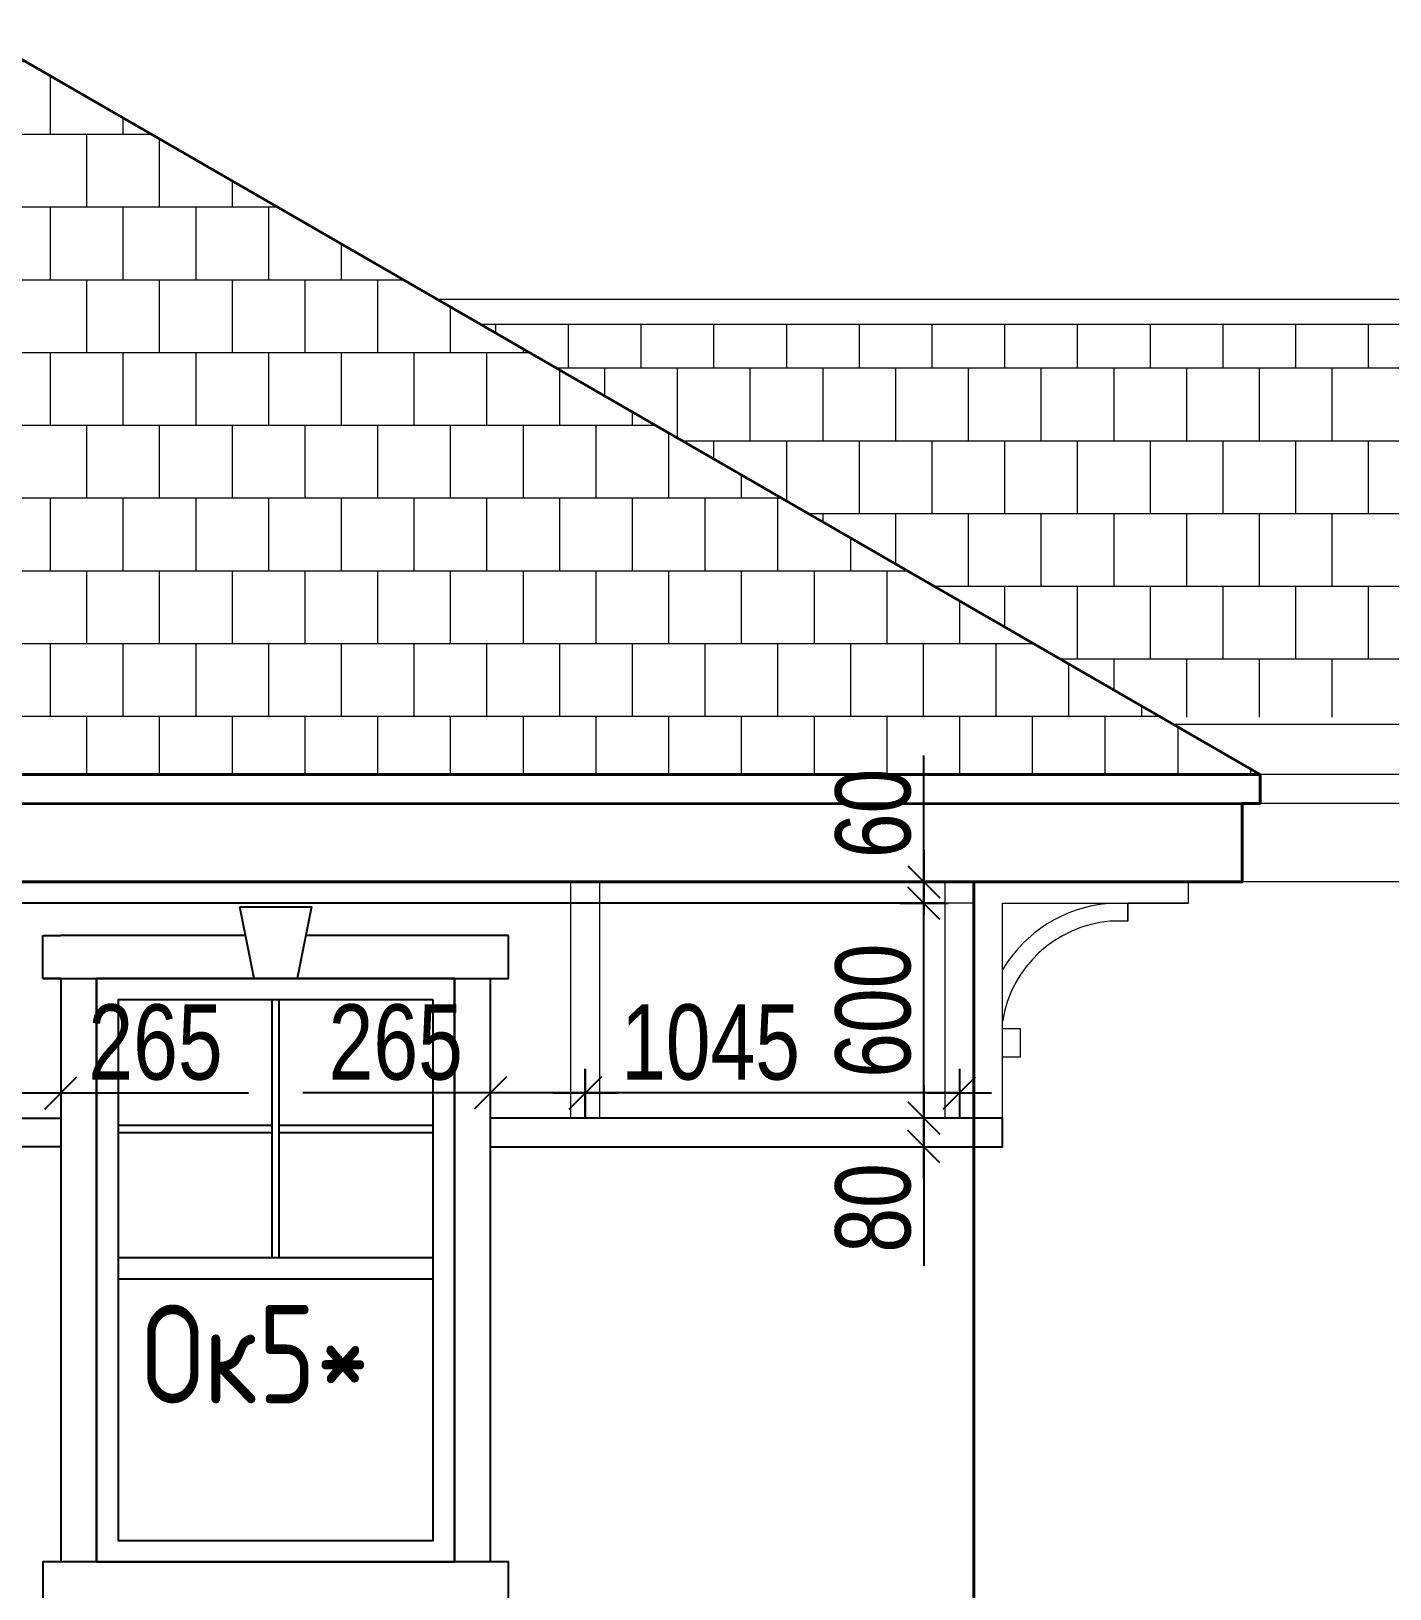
# Model space of a CAD drawing. Extents: x -12289450 to -10763036, y -7834513 to -6150123.
# Drawn here: x -11129049 to -11125254, y -7703696 to -7699345 of the extents above; entities that cross this region are included whole.
import ezdxf

# ---------------------------------------------------------------- set-up
doc = ezdxf.new("R2010")
doc.units = 0
doc.header["$LTSCALE"] = 25
doc.header["$PDMODE"] = 35
doc.layers.get('DefPoints').update_dxf_attribs({"color": 10, "lineweight": 30})
for name, color, linetype, lineweight in [('- Спрятан_Ном_пера__41', 7, 'Continuous', 9), ('RAZMER', 7, 'Continuous', 9), ('Двери демонтаж', 15, 'Continuous', 9), ('СТЕНЫ', 5, 'Continuous', 40)]:
    doc.layers.add(name, color=color, linetype=linetype, lineweight=lineweight)
for name, color, linetype in [('005-РАЗМЕРЫ', 252, 'Continuous'), ('008-ШТРИХОВКА', 252, 'Continuous'), ('Annotation - Text', 7, 'Continuous'), ('Крыши', 7, 'Continuous')]:
    doc.layers.add(name, color=color, linetype=linetype)
doc.styles.add('GOST 2.304', font='cs_gost2304.shx')
doc.styles.add('TXT0', font='txt', dxfattribs={"width": 0.8})
doc.dimstyles.new('Копия(5) РАЗМЕРЫ', dxfattribs={"dimscale": 30, "dimtxt": 7, "dimasz": 0.15, "dimexe": 0, "dimexo": 0, "dimgap": 1.2, "dimtad": 1, "dimdec": 0, "dimzin": 0, "dimdsep": 46, "dimtxsty": 'TXT0', "dimblk1": 'A8MITTA', "dimblk2": 'A8MITTA', "dimsah": 1, "dimcen": 2, "dimse1": 1, "dimse2": 1, "dimadec": 0, "dimazin": 0, "dimtp": 6, "dimtm": 6, "dimtfac": 1, "dimtdec": 0, "dimtofl": 0, "dimtmove": 0, "dimatfit": 3, "dimldrblk": 'A8MITTA', "dimfxl": 0, "dimtolj": 1, "dimtzin": 0, "dimarcsym": 0})

# ---------------------------------------------------------------- blocks, each defined once
blk = doc.blocks.new('A8MITTA', base_point=(3180, 3140))
for p, q in [((3180, 3155), (3180, 3125)), ((3170, 3130), (3190, 3150)), ((3160, 3140), (3200, 3140))]:
    blk.add_line(p, q)
blk = doc.blocks.new('*D1209')
at = {"layer": '005-РАЗМЕРЫ', "color": 0, "lineweight": -2, "ltscale": 4, "transparency": 16777216}
for p, q in [((-11126555.2, -7702376.2), (-11126555.2, -7702371.7)), ((-11126555.2, -7702465.2), (-11126555.2, -7702793.7))]:
    blk.add_line(p, q, dxfattribs=at)
at = {"layer": 'DefPoints', "color": 0, "ltscale": 4, "transparency": 16777216}
for p in [(-11126558.9, -7702380.7), (-11126555.2, -7702380.7), (-11126558.9, -7702460.7)]:
    blk.add_point(p, dxfattribs=at)
at = {"layer": '005-РАЗМЕРЫ', "color": 0, "lineweight": -2, "ltscale": 4, "transparency": 16777216, "xscale": 4.5, "yscale": 4.5, "zscale": 4.5}
for p, rotation in [((-11126555.2, -7702380.7), 270), ((-11126555.2, -7702460.7), 90)]:
    blk.add_blockref('A8MITTA', p, dxfattribs=dict(at, rotation=rotation))
at = {"layer": '005-РАЗМЕРЫ', "color": 0, "lineweight": 25, "ltscale": 4, "transparency": 16777216, "insert": (-11126696.2, -7702631.7), "char_height": 210, "attachment_point": 5, "rotation": 90, "style": 'TXT0'}
blk.add_mtext('\\A1;80', dxfattribs=at)
blk = doc.blocks.new('*D1210')
at = {"layer": '005-РАЗМЕРЫ', "color": 0, "lineweight": -2, "ltscale": 4, "transparency": 16777216}
blk.add_line((-11126555.2, -7702376.2), (-11126555.2, -7701785.2), dxfattribs=at)
at = {"layer": 'DefPoints', "color": 0, "ltscale": 4, "transparency": 16777216}
for p in [(-11126555.2, -7701780.7), (-11126459.4, -7701780.7), (-11126459.4, -7702380.7)]:
    blk.add_point(p, dxfattribs=at)
at = {"layer": '005-РАЗМЕРЫ', "color": 0, "lineweight": -2, "ltscale": 4, "transparency": 16777216, "xscale": 4.5, "yscale": 4.5, "zscale": 4.5}
for p, rotation in [((-11126555.2, -7701780.7), 90), ((-11126555.2, -7702380.7), 270)]:
    blk.add_blockref('A8MITTA', p, dxfattribs=dict(at, rotation=rotation))
at = {"layer": '005-РАЗМЕРЫ', "color": 0, "lineweight": 25, "ltscale": 4, "transparency": 16777216, "insert": (-11126696.2, -7702080.7), "char_height": 210, "attachment_point": 5, "rotation": 90, "style": 'TXT0'}
blk.add_mtext('\\A1;600', dxfattribs=at)
blk = doc.blocks.new('*D1208')
at = {"layer": '005-РАЗМЕРЫ', "color": 0, "lineweight": -2, "ltscale": 4, "transparency": 16777216}
for p, q in [((-11126555.2, -7701716.2), (-11126555.2, -7701367.7)), ((-11126555.2, -7701785.2), (-11126555.2, -7701789.7))]:
    blk.add_line(p, q, dxfattribs=at)
at = {"layer": 'DefPoints', "color": 0, "ltscale": 4, "transparency": 16777216}
for p in [(-11126558.9, -7701720.7), (-11126558.9, -7701780.7), (-11126555.2, -7701780.7)]:
    blk.add_point(p, dxfattribs=at)
at = {"layer": '005-РАЗМЕРЫ', "color": 0, "lineweight": -2, "ltscale": 4, "transparency": 16777216, "xscale": 4.5, "yscale": 4.5, "zscale": 4.5}
for p, rotation in [((-11126555.2, -7701720.7), 270), ((-11126555.2, -7701780.7), 90)]:
    blk.add_blockref('A8MITTA', p, dxfattribs=dict(at, rotation=rotation))
at = {"layer": '005-РАЗМЕРЫ', "color": 0, "lineweight": 25, "ltscale": 4, "transparency": 16777216, "insert": (-11126696.2, -7701529.7), "char_height": 210, "attachment_point": 5, "rotation": 90, "style": 'TXT0'}
blk.add_mtext('\\A1;60', dxfattribs=at)
blk = doc.blocks.new('*D1211')
at = {"layer": '005-РАЗМЕРЫ', "color": 0, "lineweight": -2, "ltscale": 4, "transparency": 16777216}
blk.add_line((-11126460.4, -7702310.6), (-11127496.4, -7702310.6), dxfattribs=at)
at = {"layer": 'DefPoints', "color": 0, "ltscale": 4, "transparency": 16777216}
for p in [(-11127500.9, -7702310.6), (-11127500.9, -7702380.7), (-11126455.9, -7702380.7)]:
    blk.add_point(p, dxfattribs=at)
at = {"layer": '005-РАЗМЕРЫ', "color": 0, "lineweight": -2, "ltscale": 4, "transparency": 16777216, "xscale": 4.5, "yscale": 4.5, "zscale": 4.5, "rotation": 180}
blk.add_blockref('A8MITTA', (-11127500.9, -7702310.6), dxfattribs=at)
at = {"layer": '005-РАЗМЕРЫ', "color": 0, "lineweight": -2, "ltscale": 4, "transparency": 16777216, "xscale": 4.5, "yscale": 4.5, "zscale": 4.5}
blk.add_blockref('A8MITTA', (-11126455.9, -7702310.6), dxfattribs=at)
at = {"layer": '005-РАЗМЕРЫ', "color": 0, "lineweight": 25, "ltscale": 4, "transparency": 16777216, "insert": (-11127151.2, -7702169.6), "char_height": 210, "attachment_point": 5, "style": 'TXT0'}
blk.add_mtext('\\A1;1045', dxfattribs=at)
blk = doc.blocks.new('*D1212')
at = {"layer": '005-РАЗМЕРЫ', "color": 0, "lineweight": -2, "ltscale": 4, "transparency": 16777216}
for p, q in [((-11127765.9, -7702310.6), (-11128290.4, -7702310.6)), ((-11127505.4, -7702310.6), (-11127761.4, -7702310.6))]:
    blk.add_line(p, q, dxfattribs=at)
at = {"layer": 'DefPoints', "color": 0, "ltscale": 4, "transparency": 16777216}
for p in [(-11127765.9, -7702310.6), (-11127765.9, -7702380.7), (-11127500.9, -7702380.7)]:
    blk.add_point(p, dxfattribs=at)
at = {"layer": '005-РАЗМЕРЫ', "color": 0, "lineweight": -2, "ltscale": 4, "transparency": 16777216, "xscale": 4.5, "yscale": 4.5, "zscale": 4.5, "rotation": 180}
blk.add_blockref('A8MITTA', (-11127765.9, -7702310.6), dxfattribs=at)
at = {"layer": '005-РАЗМЕРЫ', "color": 0, "lineweight": -2, "ltscale": 4, "transparency": 16777216, "xscale": 4.5, "yscale": 4.5, "zscale": 4.5}
blk.add_blockref('A8MITTA', (-11127500.9, -7702310.6), dxfattribs=at)
at = {"layer": '005-РАЗМЕРЫ', "color": 0, "lineweight": 25, "ltscale": 4, "transparency": 16777216, "insert": (-11128030.4, -7702169.6), "char_height": 210, "attachment_point": 5, "style": 'TXT0'}
blk.add_mtext('\\A1;265', dxfattribs=at)
blk = doc.blocks.new('*D1214')
at = {"layer": '005-РАЗМЕРЫ', "color": 0, "lineweight": -2, "ltscale": 4, "transparency": 16777216}
for p, q in [((-11129226.4, -7702310.6), (-11128970.4, -7702310.6)), ((-11128965.9, -7702310.6), (-11128441.4, -7702310.6))]:
    blk.add_line(p, q, dxfattribs=at)
at = {"layer": 'DefPoints', "color": 0, "ltscale": 4, "transparency": 16777216}
for p in [(-11128965.9, -7702310.6), (-11129230.9, -7702380.7), (-11128965.9, -7702380.7)]:
    blk.add_point(p, dxfattribs=at)
at = {"layer": '005-РАЗМЕРЫ', "color": 0, "lineweight": -2, "ltscale": 4, "transparency": 16777216, "xscale": 4.5, "yscale": 4.5, "zscale": 4.5, "rotation": 180}
blk.add_blockref('A8MITTA', (-11129230.9, -7702310.6), dxfattribs=at)
at = {"layer": '005-РАЗМЕРЫ', "color": 0, "lineweight": -2, "ltscale": 4, "transparency": 16777216, "xscale": 4.5, "yscale": 4.5, "zscale": 4.5}
blk.add_blockref('A8MITTA', (-11128965.9, -7702310.6), dxfattribs=at)
at = {"layer": '005-РАЗМЕРЫ', "color": 0, "lineweight": 25, "ltscale": 4, "transparency": 16777216, "insert": (-11128701.4, -7702169.6), "char_height": 210, "attachment_point": 5, "style": 'TXT0'}
blk.add_mtext('\\A1;265', dxfattribs=at)

msp = doc.modelspace()

# ---------------------------------------------------------------- hatches: boundary and pattern name
at = {"layer": '008-ШТРИХОВКА', "lineweight": 18, "ltscale": 3}
h = msp.add_hatch(dxfattribs=at)
h.set_pattern_fill('AR-B88', color=256)
h.set_pattern_definition([(0, (-57541.28, -161115.81), (0, 203.2), []), (90, (-57541.28, -161115.81), (-101.6, 203.2), [203.2, -203.2])])
h.paths.add_polyline_path([(-11131705.9, -7698630.7), (-11131706.2, -7698171.6), (-11131752.1, -7698150.7), (-11131517.4, -7698015.2), (-11125615.9, -7701420.7), (-11137415.9, -7701420.7), (-11132275.9, -7698453.1), (-11132275.9, -7698500.7), (-11132225.9, -7698500.7), (-11132225.9, -7698860.7), (-11132225.9, -7698980.7), (-11132225.9, -7699536.3), (-11132326.3, -7699536.3), (-11132326.3, -7700177.4), (-11131605.5, -7700177.4), (-11131605.5, -7699536.3), (-11131705.9, -7699536.3)])
at = {"layer": '008-ШТРИХОВКА', "lineweight": 9, "ltscale": 3}
h = msp.add_hatch(dxfattribs=at)
h.set_pattern_fill('AR-B88', color=256)
h.set_pattern_definition([(0, (-58939.35, -160955.81), (0, 203.2), []), (90, (-58939.35, -160955.81), (-101.6, 203.2), [203.2, -203.2])])
h.paths.add_polyline_path([(-11125893, -7701260.7), (-11127794.7, -7700162.8), (-11124217.8, -7700162.8), (-11124217.8, -7701260.7)])

# ---------------------------------------------------------------- linework, layer by layer
at = {"layer": '- Спрятан_Ном_пера__41', "linetype": 'Continuous'}
for p, q in [((-11127794.7, -7700162.8), (-11124217.8, -7700162.8)), ((-11125858.4, -7701280.7), (-11124217.8, -7701280.7))]:
    msp.add_line(p, q, dxfattribs=at)
at = {"layer": 'RAZMER', "lineweight": 25, "ltscale": 4}
for p, q in [((-11129015.9, -7701990.7), (-11129015.9, -7701870.7)), ((-11129015.9, -7701870.7), (-11128965.9, -7701870.7)), ((-11128451.2, -7701870.7), (-11128965.9, -7701870.7)), ((-11127715.9, -7701870.7), (-11128280.6, -7701870.7)), ((-11127715.9, -7701870.7), (-11127765.9, -7701870.7)), ((-11127715.9, -7701990.7), (-11127715.9, -7701870.7)), ((-11129015.9, -7701990.7), (-11127715.9, -7701990.7)), ((-11128965.9, -7701990.7), (-11129015.9, -7701990.7)), ((-11128965.9, -7701990.7), (-11128965.9, -7703620.7)), ((-11127765.9, -7703620.7), (-11127765.9, -7701990.7)), ((-11134155.9, -7702380.7), (-11128965.9, -7702380.7)), ((-11128965.9, -7702460.7), (-11134155.9, -7702460.7))]:
    msp.add_line(p, q, dxfattribs=at)
for points in [[(-11126495.9, -7701780.7), (-11138115.9, -7701780.7)], [(-11128465.9, -7701790.7), (-11128265.9, -7701790.7), (-11128305.9, -7701990.7), (-11128425.9, -7701990.7), (-11128465.9, -7701790.7)], [(-11127765.9, -7702460.7), (-11126335.9, -7702460.7), (-11126335.9, -7702380.7), (-11127765.9, -7702380.7)], [(-11127865.9, -7703620.7), (-11129015.9, -7703620.7), (-11129015.9, -7703770.7), (-11127865.9, -7703770.7), (-11127715.9, -7703770.7), (-11127715.9, -7703620.7), (-11127865.9, -7703620.7)]]:
    msp.add_lwpolyline(points, dxfattribs=at)
at = {"layer": 'Двери демонтаж', "lineweight": 30, "ltscale": 50}
msp.add_lwpolyline([(-11127865.9, -7701990.7), (-11128865.9, -7701990.7), (-11128865.9, -7703620.7), (-11127865.9, -7703620.7)], close=True, dxfattribs=at)
at = {"layer": 'Двери демонтаж', "lineweight": 25, "ltscale": 50}
msp.add_lwpolyline([(-11127925.9, -7702050.7), (-11128805.9, -7702050.7), (-11128805.9, -7703560.7), (-11127925.9, -7703560.7)], close=True, dxfattribs=at)
for points in [[(-11128375.9, -7702770.7), (-11128375.9, -7702050.7)], [(-11128355.9, -7702770.7), (-11128355.9, -7702050.7)], [(-11128805.9, -7702400.7), (-11128375.9, -7702400.7)], [(-11128355.9, -7702400.7), (-11127925.9, -7702400.7)], [(-11128805.9, -7702420.7), (-11128375.9, -7702420.7)], [(-11128355.9, -7702420.7), (-11127925.9, -7702420.7)], [(-11127925.9, -7702770.7), (-11128805.9, -7702770.7)], [(-11127925.9, -7702830.7), (-11128805.9, -7702830.7)]]:
    msp.add_lwpolyline(points, dxfattribs=at)
at = {"layer": 'Крыши', "lineweight": 35, "ltscale": 3}
msp.add_line((-11131515.9, -7698014.4), (-11125615.9, -7701420.7), dxfattribs=at)
at = {"layer": 'Крыши', "lineweight": 15, "ltscale": 3}
msp.add_line((-11127915.9, -7700092.8), (-11124115.9, -7700092.8), dxfattribs=at)
at = {"layer": 'Крыши', "lineweight": 5, "ltscale": 3}
for p, q in [((-11126335.9, -7701720.7), (-11126415.9, -7701720.7)), ((-11126415.9, -7701720.7), (-11126415.9, -7702380.7)), ((-11126335.9, -7702380.7), (-11126335.9, -7701780.7)), ((-11126415.9, -7702380.7), (-11126335.9, -7702380.7))]:
    msp.add_line(p, q, dxfattribs=at)
at = {"layer": 'Крыши', "lineweight": 40, "ltscale": 3}
for points in [[(-11138915.9, -7701420.7), (-11138915.9, -7701501.6), (-11138865.9, -7701501.6), (-11138865.9, -7701720.7), (-11125665.9, -7701720.7)], [(-11125615.9, -7701420.7), (-11138915.9, -7701420.7)], [(-11125615.9, -7701420.7), (-11125615.9, -7701501.6), (-11125665.9, -7701501.6), (-11125665.9, -7701720.7), (-11126415.9, -7701720.7)]]:
    msp.add_lwpolyline(points, dxfattribs=at)
at = {"layer": 'Крыши', "lineweight": 15, "ltscale": 3}
for points in [[(-11124115.9, -7701420.7), (-11124115.9, -7701501.6), (-11124165.9, -7701501.6), (-11124165.9, -7701720.7), (-11126415.9, -7701720.7)], [(-11124115.9, -7701420.7), (-11125615.9, -7701420.7)], [(-11124115.9, -7701501.6), (-11125615.9, -7701501.6)]]:
    msp.add_lwpolyline(points, dxfattribs=at)
at = {"layer": 'Крыши', "lineweight": 35, "ltscale": 3}
msp.add_lwpolyline([(-11138915.9, -7701501.6), (-11125615.9, -7701501.6)], dxfattribs=at)
at = {"layer": 'Крыши', "lineweight": 5, "ltscale": 3}
for points in [[(-11127460.9, -7701720.7), (-11127460.9, -7701780.7), (-11127540.9, -7701780.7), (-11127540.9, -7701720.7), (-11127460.9, -7701720.7), (-11127460.9, -7702380.7), (-11127540.9, -7702380.7), (-11127540.9, -7701780.7)], [(-11126415.9, -7701720.7), (-11126415.9, -7701780.7), (-11126495.9, -7701780.7), (-11126495.9, -7701720.7), (-11126415.9, -7701720.7), (-11126415.9, -7702380.7), (-11126495.9, -7702380.7), (-11126495.9, -7701780.7)], [(-11126335.9, -7701780.7), (-11125815.9, -7701780.7), (-11125815.9, -7701720.7)], [(-11125815.9, -7701780.7), (-11125985.9, -7701780.7), (-11125985.9, -7701830.7), (-11125985.9, -7701780.7), (-11125985.9, -7701830.7), (-11126035.9, -7701830.7), (-11126035.9, -7701830.7)], [(-11126335.9, -7702130.7), (-11126285.9, -7702130.7), (-11126285.9, -7702210.7), (-11126335.9, -7702210.7)]]:
    msp.add_lwpolyline(points, dxfattribs=at)
for radius, end in [(384.2, 149.1949), (334.2, 170.8955)]:
    msp.add_arc((-11126005.9, -7702163.6), radius, 95.1546, end, dxfattribs=at)
at = {"layer": 'СТЕНЫ', "lineweight": 40, "ltscale": 3}
msp.add_lwpolyline([(-11126415.9, -7701720.7), (-11126415.9, -7705620.7)], dxfattribs=at)

# ---------------------------------------------------------------- texts
at = {"layer": 'Annotation - Text', "color": 0, "lineweight": 25, "style": 'GOST 2.304'}
msp.add_text('Ок5*', height=275, dxfattribs=at).set_placement((-11128739.9, -7703177.6))

# ---------------------------------------------------------------- dimensions: what is measured, and where the dimension line sits
at = {"layer": '005-РАЗМЕРЫ', "lineweight": 25, "ltscale": 4}
for base, p1, p2, angle, picture, middle in [((-11126555.2, -7701780.7), (-11126558.9, -7701720.7), (-11126558.9, -7701780.7), 270, '*D1208', (-11126555.2, -7701529.7)), ((-11126555.2, -7701780.7), (-11126459.4, -7702380.7), (-11126459.4, -7701780.7), 90, '*D1210', (-11126555.2, -7702080.7)), ((-11126555.2, -7702380.7), (-11126558.9, -7702460.7), (-11126558.9, -7702380.7), 90, '*D1209', (-11126555.2, -7702631.7))]:
    dim = msp.add_linear_dim(base=base, p1=p1, p2=p2, angle=angle, dimstyle='Копия(5) РАЗМЕРЫ', dxfattribs=at)
    dim.commit()
    dim.dimension.update_dxf_attribs({"geometry": picture, "text_midpoint": middle, "dimtype": 160})
dim = msp.add_linear_dim(base=(-11128965.9, -7702310.6), p1=(-11129230.9, -7702380.7), p2=(-11128965.9, -7702380.7), angle=180, dimstyle='Копия(5) РАЗМЕРЫ', dxfattribs=at)
dim.commit()
dim.dimension.update_dxf_attribs({"geometry": '*D1214', "text_midpoint": (-11128701.4, -7702169.6)})
dim = msp.add_linear_dim(base=(-11127765.9, -7702310.6), p1=(-11127500.9, -7702380.7), p2=(-11127765.9, -7702380.7), dimstyle='Копия(5) РАЗМЕРЫ', dxfattribs=at)
dim.commit()
dim.dimension.update_dxf_attribs({"geometry": '*D1212', "text_midpoint": (-11128030.4, -7702169.6)})
dim = msp.add_linear_dim(base=(-11127500.9, -7702310.6), p1=(-11126455.9, -7702380.7), p2=(-11127500.9, -7702380.7), dimstyle='Копия(5) РАЗМЕРЫ', dxfattribs=at)
dim.commit()
dim.dimension.update_dxf_attribs({"geometry": '*D1211', "text_midpoint": (-11127151.2, -7702310.6), "dimtype": 160})

doc.saveas('drawing.dxf')
